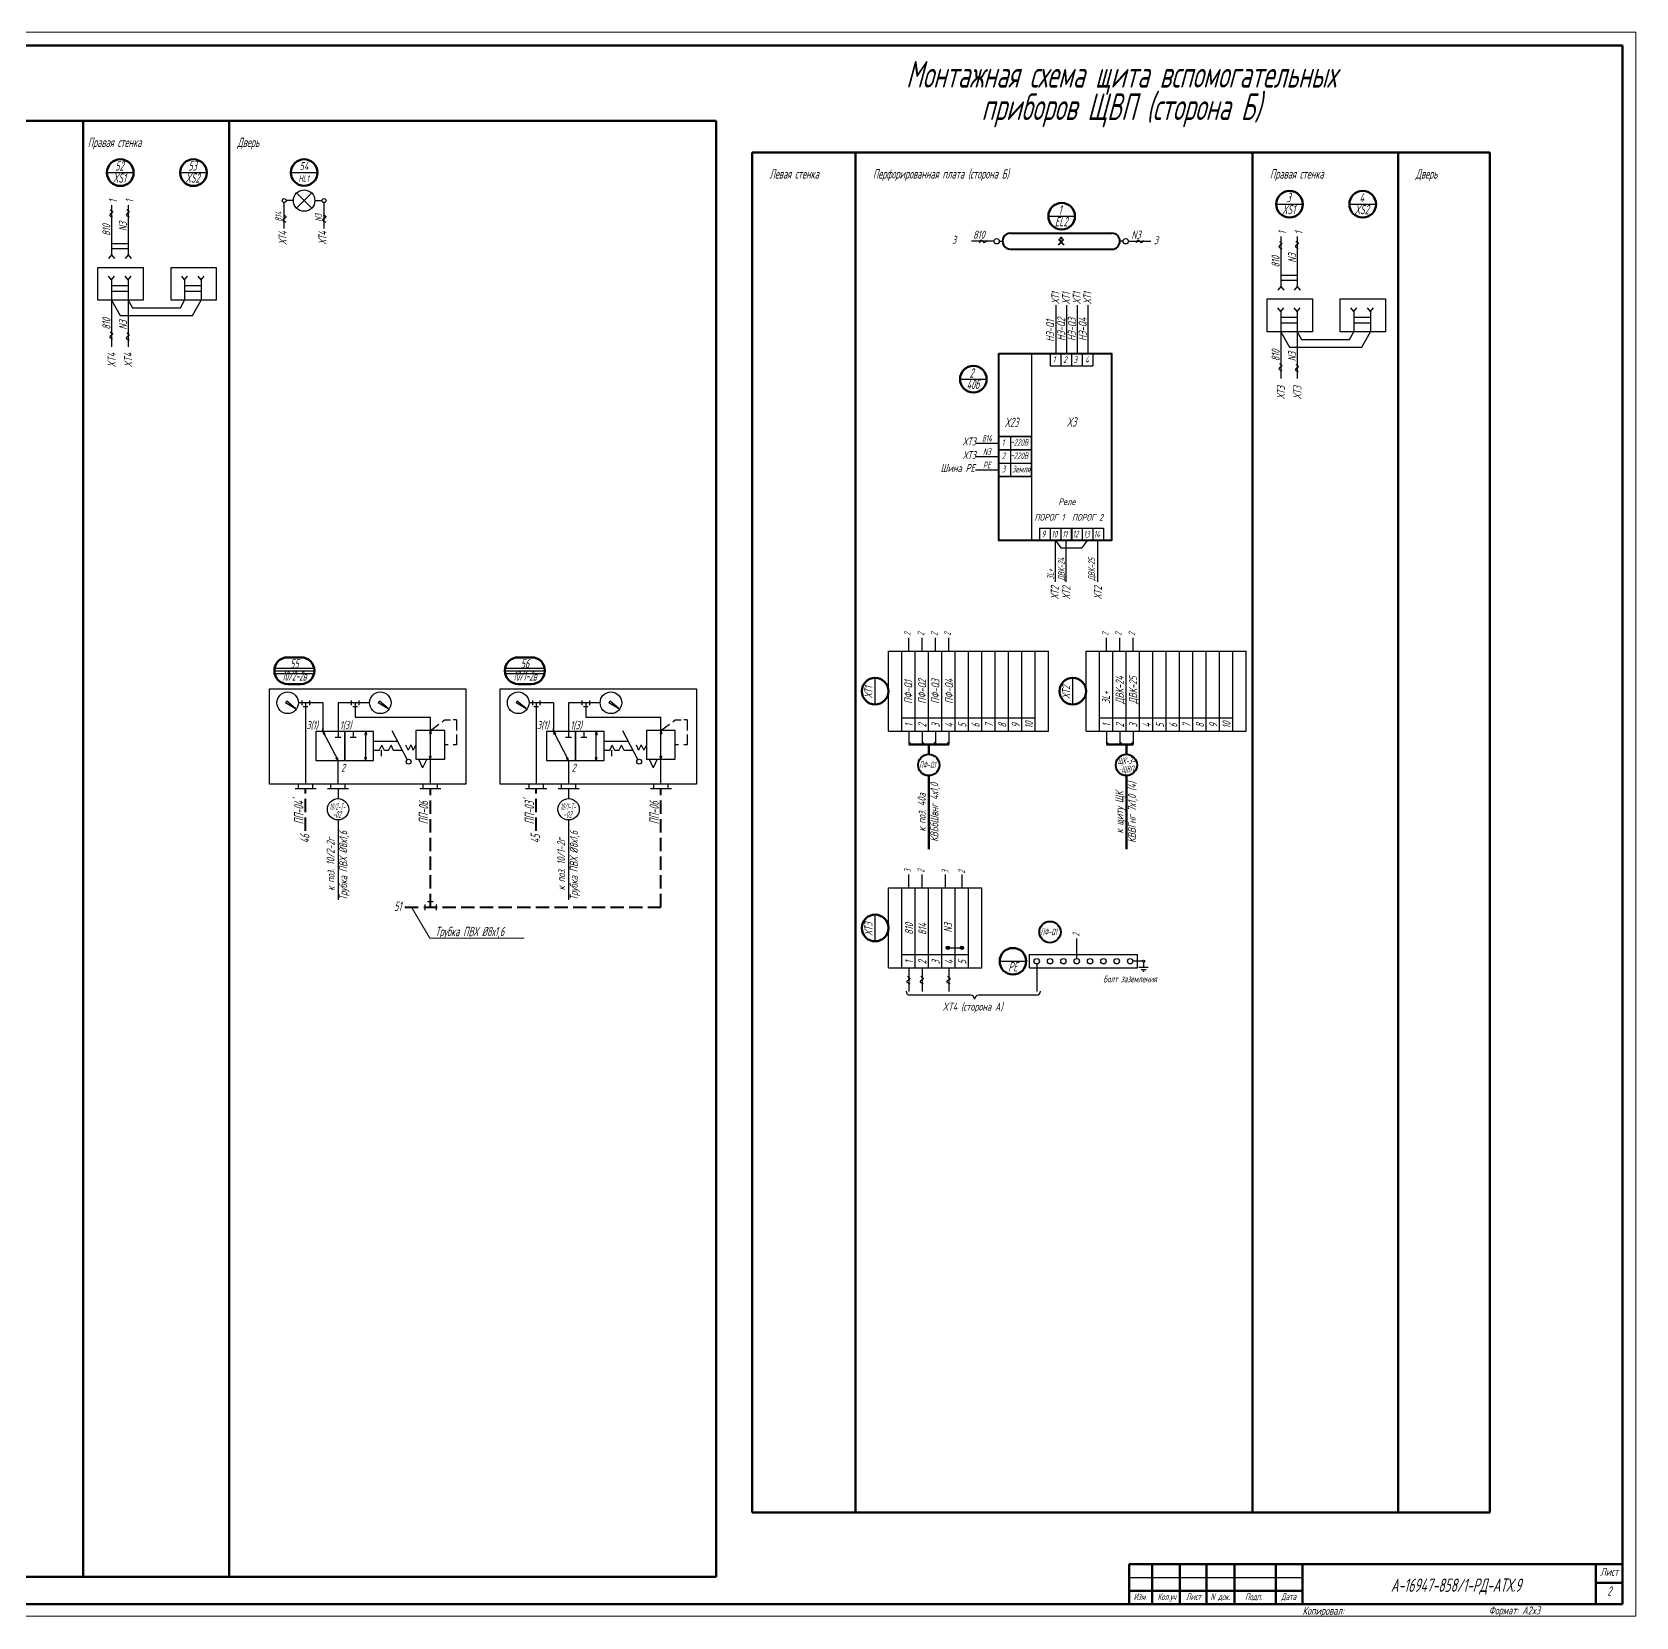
# Model space of a CAD drawing. Header units: millimetres. Extents: x -680 to 9204, y -4430 to 7779.
# Drawn here: x 4033 to 4635, y -1287 to -692 of the extents above; entities that cross this region are included whole.
import ezdxf
from ezdxf.enums import TextEntityAlignment as Align

# ---------------------------------------------------------------- set-up
doc = ezdxf.new("R2010")
doc.units = ezdxf.units.MM
doc.linetypes.add('gost5', pattern=[7, 5, -2, 0])
doc.linetypes.add('JIS_02_4.0', pattern=[5.5, 4, -1.5])
doc.layers.get('Defpoints').update_dxf_attribs({"color": 33})
for name, color, linetype, lineweight in [('text', 41, 'Continuous', 20), ('Выноска', 137, 'Continuous', 20), ('Датчики', 31, 'Continuous', 50), ('Обводка', 6, 'Continuous', 25), ('Текст_КИП', 2, 'Continuous', 25), ('Толст.рамка', 7, 'Continuous', 60), ('Тонк.рамка', 10, 'Continuous', 20), ('Эл.кабель', 2, 'Continuous', 50)]:
    doc.layers.add(name, color=color, linetype=linetype, lineweight=lineweight)
doc.layers.add('ТЕКСТ', color=2, linetype='Continuous')
doc.layers.add('Текст.', color=51, linetype='Continuous')
doc.styles.add('Simplex', font='simplex.shx', dxfattribs={"width": 0.7, "oblique": 15})

# ---------------------------------------------------------------- blocks, each defined once
blk = doc.blocks.new('A$C47DB4C6F')
at = {"layer": 'Defpoints', "ltscale": 0.2}
for p, q in [((-7.5, -4), (7.4, -4)), ((-7.5, -5), (7.5, -5)), ((-7.5, -6), (7.4, -6))]:
    blk.add_line(p, q, dxfattribs=at)
at = {"layer": 'Датчики', "color": 4}
for p, q in [((-2.5, 0), (2.5, 0)), ((-2.5, -10), (2.5, -10))]:
    blk.add_line(p, q, dxfattribs=at)
for centre, start, end in [((-2.5, -5), 90, 270), ((2.5, -5), 270, 90)]:
    blk.add_arc(centre, 5, start, end, dxfattribs=at)
blk = doc.blocks.new('Заземление')
for p, q in [((0, 0), (0, -1.99)), ((1.74, -1.99), (-1.77, -1.99)), ((0.92, -2.81), (-0.95, -2.81)), ((0.24, -3.5), (-0.27, -3.5))]:
    blk.add_line(p, q)

msp = doc.modelspace()

# ---------------------------------------------------------------- hatches: boundary and pattern name
at = {"ltscale": 0.3}
msp.add_hatch(color=256, dxfattribs=at).paths.add_polyline_path([(4418.763, -769.533, 1), (4419.563, -769.533, 1)])
h = msp.add_hatch(color=256)
h.dxf.hatch_style = 1
h.paths.add_polyline_path([(4142.337, -954.576), (4142.559, -955.704), (4142.849, -955.552)])
h.paths.add_polyline_path([(4142.337, -954.576), (4142.849, -955.552), (4143.138, -955.4)])
h = msp.add_hatch(color=256)
h.dxf.hatch_style = 1
h.paths.add_polyline_path([(4158.41, -954.576), (4158.738, -955.678), (4158.41, -955.678)])
h.paths.add_polyline_path([(4158.41, -954.576), (4158.41, -955.678), (4158.083, -955.678)])
h = msp.add_hatch(color=256)
h.dxf.hatch_style = 1
h.paths.add_polyline_path([(4182.323, -963.865), (4182.651, -964.967), (4182.651, -963.865)])
h.paths.add_polyline_path([(4182.651, -963.865), (4182.651, -964.967), (4182.978, -963.865)])
h.paths.add_polyline_path([(4182.323, -955.269), (4182.651, -955.269), (4182.651, -954.167)])
h.paths.add_polyline_path([(4182.651, -954.167), (4182.651, -955.269), (4182.978, -955.269)])
h = msp.add_hatch(color=256)
h.dxf.hatch_style = 1
h.paths.add_polyline_path([(4228.786, -954.576), (4229.008, -955.704), (4229.298, -955.552)])
h.paths.add_polyline_path([(4228.786, -954.576), (4229.298, -955.552), (4229.588, -955.4)])
h = msp.add_hatch(color=256)
h.dxf.hatch_style = 1
h.paths.add_polyline_path([(4244.86, -954.576), (4245.187, -955.678), (4244.86, -955.678)])
h.paths.add_polyline_path([(4244.86, -954.576), (4244.86, -955.678), (4244.532, -955.678)])
h = msp.add_hatch(color=256)
h.dxf.hatch_style = 1
h.paths.add_polyline_path([(4268.773, -963.865), (4269.1, -964.967), (4269.1, -963.865)])
h.paths.add_polyline_path([(4269.1, -963.865), (4269.1, -964.967), (4269.428, -963.865)])
h.paths.add_polyline_path([(4268.773, -955.269), (4269.1, -955.269), (4269.1, -954.167)])
h.paths.add_polyline_path([(4269.1, -954.167), (4269.1, -955.269), (4269.428, -955.269)])
for color, points in [(3, [(4362.035, -958.428), (4363.035, -959.428), (4362.035, -959.428)]), (3, [(4367.035, -958.428), (4368.035, -959.428), (4367.035, -959.428)]), (3, [(4372.035, -958.428), (4371.035, -959.428), (4372.035, -959.428)]), (3, [(4377.035, -958.428), (4376.035, -959.428), (4377.035, -959.428)]), (3, [(4436.14, -958.428), (4437.14, -959.428), (4436.14, -959.428)]), (3, [(4441.14, -958.428), (4442.14, -959.428), (4441.14, -959.428)]), (3, [(4446.14, -958.428), (4445.14, -959.428), (4446.14, -959.428)]), (256, [(4376.669, -1036.262, 1), (4376.669, -1034.996, 1)]), (256, [(4381.972, -1036.262, 1), (4381.972, -1034.996, 1)])]:
    msp.add_hatch(color=color).paths.add_polyline_path(points)
h = msp.add_hatch(color=256)
h.dxf.hatch_style = 1
h.paths.add_polyline_path([(4148.03, -965.376), (4147.808, -964.248), (4147.518, -964.4)])
h.paths.add_polyline_path([(4148.03, -965.376), (4147.518, -964.4), (4147.228, -964.552)])
h = msp.add_hatch(color=256)
h.dxf.hatch_style = 1
h.paths.add_polyline_path([(4158.41, -965.376), (4158.738, -964.274), (4158.41, -964.274)])
h.paths.add_polyline_path([(4158.41, -965.376), (4158.41, -964.274), (4158.083, -964.274)])
h = msp.add_hatch(color=256)
h.dxf.hatch_style = 1
h.paths.add_polyline_path([(4234.479, -965.376), (4234.257, -964.248), (4233.967, -964.4)])
h.paths.add_polyline_path([(4234.479, -965.376), (4233.967, -964.4), (4233.677, -964.552)])
h = msp.add_hatch(color=256)
h.dxf.hatch_style = 1
h.paths.add_polyline_path([(4244.86, -965.376), (4245.187, -964.274), (4244.86, -964.274)])
h.paths.add_polyline_path([(4244.86, -965.376), (4244.86, -964.274), (4244.532, -964.274)])

# ---------------------------------------------------------------- linework, layer by layer
at = {"color": 5, "lineweight": 60}
for p, q in [((3404.575, -725.582), (4289.786, -725.582)), ((4052.54, -725.582), (4052.54, -1271.555)), ((4107.162, -725.582), (4107.162, -1271.555)), ((4289.786, -725.582), (4289.786, -1271.555)), ((4303.275, -737.435), (4579.936, -737.435)), ((4303.275, -1247.406), (4303.275, -737.435)), ((4342.078, -1247.406), (4342.078, -737.435)), ((4490.92, -737.435), (4490.92, -1247.406)), ((4545.542, -737.435), (4545.542, -1247.406)), ((4579.936, -737.435), (4579.936, -1247.406)), ((4579.936, -1247.406), (4303.275, -1247.406)), ((4289.786, -1271.555), (3404.575, -1271.555))]:
    msp.add_line(p, q, dxfattribs=at)
for p, q in [((4061.411, -744.987), (4071.411, -744.987)), ((4088.826, -744.987), (4098.826, -744.987)), ((4063.118, -757.132), (4063.118, -775.784)), ((4069.313, -757.132), (4069.313, -775.784)), ((4499.791, -756.84), (4509.791, -756.84)), ((4527.206, -756.84), (4537.206, -756.84)), ((4501.498, -768.985), (4501.498, -787.637)), ((4507.692, -768.985), (4507.692, -787.637)), ((4063.118, -775.784), (4061.997, -777.195)), ((4063.118, -775.784), (4064.238, -777.195)), ((4069.313, -775.784), (4068.192, -777.195)), ((4069.313, -775.784), (4070.433, -777.195)), ((4063.118, -785.21), (4061.997, -783.799)), ((4063.118, -785.21), (4064.238, -783.799)), ((4063.118, -785.21), (4063.118, -810.287)), ((4069.313, -785.21), (4068.192, -783.799)), ((4069.313, -785.21), (4070.433, -783.799)), ((4069.313, -785.21), (4069.313, -810.287)), ((4090.532, -785.21), (4089.412, -783.799)), ((4090.532, -785.21), (4091.653, -783.799)), ((4090.532, -785.21), (4090.532, -792.814)), ((4096.727, -785.21), (4095.607, -783.799)), ((4096.727, -785.21), (4097.848, -783.799)), ((4096.727, -785.21), (4096.727, -792.814)), ((4501.498, -787.637), (4500.377, -789.048)), ((4501.498, -787.637), (4502.618, -789.048)), ((4507.692, -787.637), (4506.572, -789.048)), ((4507.692, -787.637), (4508.813, -789.048)), ((4417.202, -794.625), (4417.202, -812.82)), ((4421.202, -794.73), (4421.202, -812.82)), ((4425.202, -794.625), (4425.202, -812.82)), ((4429.202, -794.625), (4429.202, -812.82)), ((4501.498, -797.064), (4500.377, -795.653)), ((4501.498, -797.064), (4502.618, -795.653)), ((4501.498, -797.064), (4501.498, -822.141)), ((4507.692, -797.064), (4506.572, -795.653)), ((4507.692, -797.064), (4508.813, -795.653)), ((4507.692, -797.064), (4507.692, -822.141)), ((4528.912, -797.064), (4527.792, -795.653)), ((4528.912, -797.064), (4530.033, -795.653)), ((4528.912, -797.064), (4528.912, -804.667)), ((4535.107, -797.064), (4533.987, -795.653)), ((4535.107, -797.064), (4536.228, -795.653)), ((4535.107, -797.064), (4535.107, -804.667)), ((4408.027, -812.82), (4408.027, -882.932)), ((4415.016, -812.82), (4415.016, -817.47)), ((4415.016, -817.47), (4431.016, -817.47)), ((4419.016, -812.82), (4419.016, -817.47)), ((4423.016, -812.82), (4423.016, -817.47)), ((4427.016, -812.82), (4427.016, -817.47)), ((4427.016, -812.832), (4427.016, -817.47)), ((4431.016, -812.82), (4431.016, -817.47)), ((4387.058, -846.368), (4395.85, -846.368)), ((4387.058, -851.368), (4395.85, -851.368)), ((4387.058, -856.368), (4395.85, -856.368)), ((4410.979, -878.294), (4410.979, -882.932)), ((4410.979, -878.294), (4423.008, -878.294)), ((4414.979, -878.294), (4414.979, -882.932)), ((4417.045, -898.437), (4417.045, -882.932)), ((4417.045, -882.932), (4418.999, -885.683)), ((4419.008, -878.294), (4419.008, -882.932)), ((4421.03, -898.437), (4421.03, -882.932)), ((4423.008, -878.294), (4423.008, -882.932)), ((4423.008, -878.294), (4423.008, -882.932)), ((4423.008, -878.294), (4435.037, -878.294)), ((4428.909, -882.932), (4426.955, -885.691)), ((4427.008, -878.294), (4427.008, -882.932)), ((4431.037, -878.294), (4431.037, -882.932)), ((4432.933, -898.437), (4432.933, -882.932)), ((4435.037, -878.294), (4435.037, -882.932)), ((4435.037, -878.294), (4435.037, -882.932)), ((4418.999, -885.692), (4426.955, -885.691)), ((4128.806, -943.19), (4128.385, -943.694)), ((4128.385, -943.694), (4132.097, -945.939)), ((4132.097, -945.939), (4128.806, -943.19)), ((4135.873, -943.776), (4133.2, -943.776)), ((4142.337, -943.776), (4135.873, -943.776)), ((4135.873, -943.776), (4135.873, -974.332)), ((4142.337, -943.776), (4142.337, -954.576)), ((4148.03, -943.776), (4148.03, -954.576)), ((4159.857, -943.776), (4148.03, -943.776)), ((4154.457, -943.776), (4154.457, -949.159)), ((4163.563, -943.19), (4163.142, -943.694)), ((4163.142, -943.694), (4166.854, -945.939)), ((4166.854, -945.939), (4163.563, -943.19)), ((4215.255, -943.19), (4214.835, -943.694)), ((4214.835, -943.694), (4218.547, -945.939)), ((4218.547, -945.939), (4215.255, -943.19)), ((4222.323, -943.776), (4219.65, -943.776)), ((4228.786, -943.776), (4222.323, -943.776)), ((4222.323, -943.776), (4222.323, -974.332)), ((4228.786, -943.776), (4228.786, -954.576)), ((4234.479, -943.776), (4234.479, -954.576)), ((4246.306, -943.776), (4234.479, -943.776)), ((4240.906, -943.776), (4240.906, -949.159)), ((4250.012, -943.19), (4249.591, -943.694)), ((4249.591, -943.694), (4253.303, -945.939)), ((4253.303, -945.939), (4250.012, -943.19)), ((4154.457, -949.159), (4182.651, -949.159)), ((4182.651, -974.332), (4182.651, -949.159)), ((4240.906, -949.159), (4269.1, -949.159)), ((4269.1, -974.332), (4269.1, -949.159)), ((4142.337, -954.576), (4142.337, -953.451)), ((4142.337, -954.576), (4148.027, -965.377)), ((4142.337, -954.576), (4143.138, -955.4)), ((4142.337, -954.576), (4142.559, -955.704)), ((4143.138, -955.4), (4142.559, -955.704)), ((4148.03, -954.576), (4148.03, -956.826)), ((4153.726, -954.576), (4153.726, -956.826)), ((4158.41, -954.576), (4158.083, -955.678)), ((4158.083, -955.678), (4158.738, -955.678)), ((4158.41, -965.376), (4158.41, -954.576)), ((4158.41, -954.576), (4158.738, -955.678)), ((4174.013, -965.062), (4168.323, -954.26)), ((4182.651, -954.167), (4182.323, -955.269)), ((4182.323, -955.269), (4182.978, -955.269)), ((4182.651, -954.167), (4182.978, -955.269)), ((4228.786, -954.576), (4228.786, -953.451)), ((4228.786, -954.576), (4234.476, -965.377)), ((4228.786, -954.576), (4229.588, -955.4)), ((4228.786, -954.576), (4229.008, -955.704)), ((4229.588, -955.4), (4229.008, -955.704)), ((4234.479, -954.576), (4234.479, -956.826)), ((4240.175, -954.576), (4240.175, -956.826)), ((4244.86, -954.576), (4244.532, -955.678)), ((4244.532, -955.678), (4245.187, -955.678)), ((4244.86, -965.376), (4244.86, -954.576)), ((4244.86, -954.576), (4245.187, -955.678)), ((4260.463, -965.062), (4254.773, -954.26)), ((4269.1, -954.167), (4268.773, -955.269)), ((4268.773, -955.269), (4269.428, -955.269)), ((4269.1, -954.167), (4269.428, -955.269)), ((4149.155, -956.826), (4146.905, -956.826)), ((4154.851, -956.826), (4152.601, -956.826)), ((4170.432, -958.262), (4161.365, -958.262)), ((4163.434, -961.738), (4161.365, -961.738)), ((4163.434, -961.738), (4164.416, -959.696)), ((4164.288, -963.846), (4164.288, -961.596)), ((4165.399, -961.738), (4164.416, -959.696)), ((4166.929, -961.738), (4165.399, -961.738)), ((4166.929, -961.738), (4167.912, -959.696)), ((4168.894, -961.738), (4167.912, -959.696)), ((4172.26, -961.733), (4168.894, -961.738)), ((4173.321, -959.567), (4174.304, -961.608)), ((4175.286, -959.567), (4174.304, -961.608)), ((4175.286, -959.567), (4176.269, -961.608)), ((4177.251, -959.567), (4176.269, -961.608)), ((4235.604, -956.826), (4233.354, -956.826)), ((4241.3, -956.826), (4239.05, -956.826)), ((4256.881, -958.262), (4247.814, -958.262)), ((4249.883, -961.738), (4247.814, -961.738)), ((4249.883, -961.738), (4250.866, -959.696)), ((4250.738, -963.846), (4250.738, -961.596)), ((4251.848, -961.738), (4250.866, -959.696)), ((4253.379, -961.738), (4251.848, -961.738)), ((4253.379, -961.738), (4254.361, -959.696)), ((4255.343, -961.738), (4254.361, -959.696)), ((4258.709, -961.733), (4255.343, -961.738)), ((4259.771, -959.567), (4260.753, -961.608)), ((4261.736, -959.567), (4260.753, -961.608)), ((4261.736, -959.567), (4262.718, -961.608)), ((4263.7, -959.567), (4262.718, -961.608)), ((4147.228, -964.552), (4147.808, -964.248)), ((4148.03, -965.376), (4147.228, -964.552)), ((4148.03, -965.376), (4147.808, -964.248)), ((4148.021, -965.367), (4148.021, -974.332)), ((4158.41, -965.376), (4158.083, -964.274)), ((4158.083, -964.274), (4158.738, -964.274)), ((4158.41, -965.376), (4158.738, -964.274)), ((4178.241, -964.967), (4179.762, -968.134)), ((4181.283, -964.967), (4179.762, -968.134)), ((4182.651, -964.967), (4182.323, -963.865)), ((4182.323, -963.865), (4182.978, -963.865)), ((4182.651, -964.967), (4182.978, -963.865)), ((4233.677, -964.552), (4234.257, -964.248)), ((4234.479, -965.376), (4233.677, -964.552)), ((4234.479, -965.376), (4234.257, -964.248)), ((4234.471, -965.367), (4234.471, -974.332)), ((4244.86, -965.376), (4244.532, -964.274)), ((4244.532, -964.274), (4245.187, -964.274)), ((4244.86, -965.376), (4245.187, -964.274)), ((4264.691, -964.967), (4266.212, -968.134)), ((4267.733, -964.967), (4266.212, -968.134)), ((4269.1, -964.967), (4268.773, -963.865)), ((4268.773, -963.865), (4269.428, -963.865)), ((4269.1, -964.967), (4269.428, -963.865)), ((4180.524, -1019.419), (4180.524, -1021.546)), ((4181.587, -1018.356), (4183.714, -1018.356)), ((4184.778, -1019.419), (4184.778, -1021.546)), ((4376.669, -1035.629), (4381.972, -1035.629)), ((4407.311, -1038.24), (4447.762, -1038.24)), ((4407.311, -1043.24), (4407.311, -1038.24)), ((4447.762, -1043.24), (4447.762, -1038.24)), ((4407.311, -1043.24), (4447.762, -1043.24)), ((4449.697, -1040.7), (4446.016, -1040.7))]:
    msp.add_line(p, q)
at = {"color": 7}
for p, q in [((4130.359, -744.963), (4140.297, -744.963)), ((4124.156, -931.746), (4139.156, -931.746)), ((4210.605, -931.746), (4225.605, -931.746))]:
    msp.add_line(p, q, dxfattribs=at)
at = {"ltscale": 5}
for p, q in [((4127.846, -765.869), (4127.846, -756.2)), ((4131.321, -755.45), (4128.596, -755.45)), ((4132.499, -752.608), (4138.176, -758.292)), ((4132.499, -758.292), (4138.176, -752.608)), ((4139.354, -755.45), (4142.052, -755.45)), ((4142.802, -765.869), (4142.802, -756.2))]:
    msp.add_line(p, q, dxfattribs=at)
at = {"color": 0, "linetype": 'ByBlock'}
for p, q in [((4414.372, -761.332), (4424.31, -761.332)), ((4381.255, -822.447), (4391.193, -822.447))]:
    msp.add_line(p, q, dxfattribs=at)
at = {"lineweight": 40}
for p, q in [((4400.151, -767.68), (4438.179, -767.68)), ((4400.147, -773.68), (4438.179, -773.68)), ((4418.103, -772.04), (4420.224, -769.919)), ((4418.103, -769.919), (4420.224, -772.04)), ((4423.008, -878.294), (4423.008, -882.932))]:
    msp.add_line(p, q, dxfattribs=at)
at = {"lineweight": 30}
for p, q in [((4063.118, -771.53), (4069.313, -771.53)), ((4069.313, -773.53), (4063.118, -773.53)), ((4069.313, -787.464), (4063.118, -787.464)), ((4096.727, -787.464), (4090.532, -787.464)), ((4501.498, -783.384), (4507.692, -783.384)), ((4507.692, -785.384), (4501.498, -785.384)), ((4063.118, -789.464), (4069.313, -789.464)), ((4090.532, -789.464), (4096.727, -789.464)), ((4507.692, -799.317), (4501.498, -799.317)), ((4535.107, -799.317), (4528.912, -799.317)), ((4501.498, -801.317), (4507.692, -801.317)), ((4528.912, -801.317), (4535.107, -801.317)), ((4134.439, -942.878), (4134.439, -944.674)), ((4137.283, -942.878), (4137.283, -944.674)), ((4153.023, -942.878), (4153.023, -944.674)), ((4155.867, -942.878), (4155.867, -944.674)), ((4220.889, -942.878), (4220.889, -944.674)), ((4223.733, -942.878), (4223.733, -944.674)), ((4239.472, -942.878), (4239.472, -944.674)), ((4242.316, -942.878), (4242.316, -944.674)), ((4136.771, -945.353), (4134.975, -945.353)), ((4155.355, -945.353), (4153.559, -945.353)), ((4223.221, -945.353), (4221.425, -945.353)), ((4241.804, -945.353), (4240.008, -945.353))]:
    msp.add_line(p, q, dxfattribs=at)
at = {"lineweight": -3}
for p, q in [((4393.973, -770.712), (4385.504, -770.712)), ((4444.353, -770.712), (4452.823, -770.712))]:
    msp.add_line(p, q, dxfattribs=at)
at = {"linetype": 'Continuous'}
for p, q in [((4395.973, -770.7), (4397.149, -770.7)), ((4442.353, -770.7), (4441.178, -770.7))]:
    msp.add_line(p, q, dxfattribs=at)
at = {"lineweight": 30, "ltscale": 0.5}
for p, q in [((4058.003, -792.814), (4058.003, -780.497)), ((4058.003, -780.497), (4074.978, -780.497)), ((4074.978, -780.497), (4074.978, -792.814)), ((4085.417, -792.814), (4085.417, -780.497)), ((4085.417, -780.497), (4102.392, -780.497)), ((4102.392, -780.497), (4102.392, -792.814)), ((4074.978, -792.814), (4058.003, -792.814)), ((4102.392, -792.814), (4085.417, -792.814)), ((4496.382, -804.667), (4496.382, -792.35)), ((4496.382, -792.35), (4513.358, -792.35)), ((4513.358, -792.35), (4513.358, -804.667)), ((4523.797, -804.667), (4523.797, -792.35)), ((4523.797, -792.35), (4540.772, -792.35)), ((4540.772, -792.35), (4540.772, -804.667)), ((4513.358, -804.667), (4496.382, -804.667)), ((4540.772, -804.667), (4523.797, -804.667))]:
    msp.add_line(p, q, dxfattribs=at)
at = {"color": 107}
for p, q in [((4063.118, -792.814), (4066.359, -798.574)), ((4069.313, -792.814), (4070.933, -795.694)), ((4088.915, -795.694), (4090.532, -792.814)), ((4095.11, -795.694), (4096.727, -792.814)), ((4066.359, -798.574), (4093.493, -798.574)), ((4070.933, -795.694), (4088.915, -795.694)), ((4093.493, -798.574), (4095.11, -795.694)), ((4501.498, -804.667), (4504.739, -810.427)), ((4507.692, -804.667), (4509.313, -807.547)), ((4527.295, -807.547), (4528.912, -804.667)), ((4533.49, -807.547), (4535.107, -804.667)), ((4504.739, -810.427), (4531.873, -810.427)), ((4509.313, -807.547), (4527.295, -807.547)), ((4531.873, -810.427), (4533.49, -807.547))]:
    msp.add_line(p, q, dxfattribs=at)
at = {"lineweight": 25}
for p, q in [((4395.85, -843.868), (4408.027, -843.868)), ((4408.027, -843.868), (4395.85, -843.868)), ((4395.85, -843.868), (4395.85, -848.868)), ((4395.85, -845.04), (4395.85, -850.04)), ((4395.85, -846.368), (4395.85, -851.368)), ((4400.267, -853.868), (4400.267, -843.868)), ((4408.027, -853.868), (4408.027, -843.868)), ((4395.85, -848.868), (4408.027, -848.868)), ((4408.027, -848.868), (4395.85, -848.868)), ((4395.85, -848.868), (4395.85, -858.868)), ((4395.85, -853.868), (4408.027, -853.868)), ((4400.267, -858.868), (4400.267, -853.868)), ((4408.027, -858.868), (4408.027, -853.868)), ((4395.85, -858.868), (4408.027, -858.868)), ((4408.027, -858.868), (4395.85, -858.868))]:
    msp.add_line(p, q, dxfattribs=at)
at = {"color": 2, "ltscale": 0.5}
for p, q in [((4361.899, -919.428), (4361.899, -924.428)), ((4366.899, -919.428), (4366.899, -924.428)), ((4371.899, -919.428), (4371.899, -924.428)), ((4376.899, -919.428), (4376.899, -924.428)), ((4436.005, -919.428), (4436.005, -924.428)), ((4441.005, -919.428), (4441.005, -924.428)), ((4446.005, -919.428), (4446.005, -924.428)), ((4362.035, -954.428), (4362.035, -959.428)), ((4367.035, -954.428), (4367.035, -959.428)), ((4372.035, -954.428), (4372.035, -959.428)), ((4377.035, -954.428), (4377.035, -959.428)), ((4436.14, -954.428), (4436.14, -959.428)), ((4441.14, -954.428), (4441.14, -959.428)), ((4446.14, -954.428), (4446.14, -959.428)), ((4361.899, -1008.24), (4361.899, -1013.24)), ((4366.899, -1008.24), (4366.899, -1013.24)), ((4375.72, -1008.24), (4375.72, -1013.24)), ((4381.899, -1008.24), (4381.899, -1013.24)), ((4425.016, -1039.7), (4425.016, -1032.124)), ((4362.035, -1043.24), (4362.035, -1052.056)), ((4367.035, -1043.24), (4367.035, -1052.056)), ((4377.035, -1043.24), (4377.035, -1052.056)), ((4410.016, -1041.7), (4410.016, -1052.056))]:
    msp.add_line(p, q, dxfattribs=at)
at = {"color": 2}
for p, q in [((4354.399, -954.428), (4354.399, -924.428)), ((4354.399, -924.428), (4414.399, -924.428)), ((4359.399, -954.428), (4359.399, -924.428)), ((4364.399, -954.428), (4364.399, -924.428)), ((4369.399, -954.428), (4369.399, -924.428)), ((4374.399, -954.428), (4374.399, -924.428)), ((4379.399, -954.428), (4379.399, -924.428)), ((4384.399, -954.428), (4384.399, -924.428)), ((4389.399, -954.428), (4389.399, -924.428)), ((4394.399, -954.428), (4394.399, -924.428)), ((4399.399, -954.428), (4399.399, -924.428)), ((4404.399, -954.428), (4404.399, -924.428)), ((4409.399, -954.428), (4409.399, -924.428)), ((4414.399, -954.428), (4414.399, -924.428)), ((4428.505, -954.428), (4428.505, -924.428)), ((4428.505, -924.428), (4488.505, -924.428)), ((4433.505, -954.428), (4433.505, -924.428)), ((4438.505, -954.428), (4438.505, -924.428)), ((4443.505, -954.428), (4443.505, -924.428)), ((4448.505, -954.428), (4448.505, -924.428)), ((4453.505, -954.428), (4453.505, -924.428)), ((4458.505, -954.428), (4458.505, -924.428)), ((4463.505, -954.428), (4463.505, -924.428)), ((4468.505, -954.428), (4468.505, -924.428)), ((4473.505, -954.428), (4473.505, -924.428)), ((4478.505, -954.428), (4478.505, -924.428)), ((4483.505, -954.428), (4483.505, -924.428)), ((4488.505, -954.428), (4488.505, -924.428)), ((4359.399, -949.396), (4409.399, -949.396)), ((4433.505, -949.396), (4483.505, -949.396)), ((4354.399, -954.428), (4414.399, -954.428)), ((4428.505, -954.428), (4488.505, -954.428)), ((4354.399, -1043.24), (4354.399, -1013.24)), ((4354.399, -1013.24), (4389.399, -1013.24)), ((4359.399, -1043.24), (4359.399, -1013.24)), ((4364.399, -1043.24), (4364.399, -1013.24)), ((4369.399, -1043.24), (4369.399, -1013.24)), ((4374.399, -1043.24), (4374.399, -1013.24)), ((4379.399, -1043.24), (4379.399, -1013.24)), ((4384.399, -1043.24), (4384.399, -1013.24)), ((4389.399, -1043.24), (4389.399, -1013.24)), ((4359.399, -1038.208), (4384.399, -1038.208)), ((4354.399, -1043.24), (4389.399, -1043.24))]:
    msp.add_line(p, q, dxfattribs=at)
at = {"linetype": 'JIS_02_4.0'}
for p, q in [((4182.651, -954.167), (4187.971, -950.181)), ((4187.971, -950.181), (4190.202, -950.181)), ((4192.433, -950.181), (4191.192, -950.181)), ((4192.433, -950.181), (4192.433, -959.567)), ((4269.1, -954.167), (4274.421, -950.181)), ((4274.421, -950.181), (4276.652, -950.181)), ((4278.883, -950.181), (4277.641, -950.181)), ((4278.883, -950.181), (4278.883, -959.567)), ((4189.292, -959.567), (4188.051, -959.567)), ((4192.433, -959.567), (4191.192, -959.567)), ((4275.741, -959.567), (4274.5, -959.567)), ((4278.883, -959.567), (4277.641, -959.567))]:
    msp.add_line(p, q, dxfattribs=at)
at = {"color": 3}
for p, q in [((4362.035, -958.428), (4363.035, -959.428)), ((4367.035, -958.428), (4368.035, -959.428)), ((4372.035, -958.428), (4371.035, -959.428)), ((4377.035, -958.428), (4376.035, -959.428)), ((4436.14, -958.428), (4437.14, -959.428)), ((4441.14, -958.428), (4442.14, -959.428)), ((4446.14, -958.428), (4445.14, -959.428))]:
    msp.add_line(p, q, dxfattribs=at)
at = {"color": 6, "lineweight": 30}
for p, q in [((4139.836, -976.029), (4131.911, -976.029)), ((4133.213, -976.025), (4133.213, -974.332)), ((4138.48, -974.332), (4138.48, -976.025)), ((4151.992, -976.029), (4144.067, -976.029)), ((4145.369, -976.025), (4145.369, -974.332)), ((4150.636, -974.332), (4150.636, -976.025)), ((4186.613, -976.029), (4178.688, -976.029)), ((4179.99, -976.025), (4179.99, -974.332)), ((4185.257, -974.332), (4185.257, -976.025)), ((4226.285, -976.029), (4218.36, -976.029)), ((4219.662, -976.025), (4219.662, -974.332)), ((4224.929, -974.332), (4224.929, -976.025)), ((4238.442, -976.029), (4230.517, -976.029)), ((4231.819, -976.025), (4231.819, -974.332)), ((4237.086, -974.332), (4237.086, -976.025)), ((4273.063, -976.029), (4265.138, -976.029)), ((4266.44, -976.025), (4266.44, -974.332)), ((4271.707, -974.332), (4271.707, -976.025))]:
    msp.add_line(p, q, dxfattribs=at)
at = {"color": 3, "linetype": 'gost5', "lineweight": 40}
for p, q in [((4135.873, -991.807), (4135.873, -976.029)), ((4182.651, -1020.483), (4182.651, -976.029)), ((4222.323, -991.807), (4222.323, -976.029)), ((4269.1, -1020.483), (4269.1, -976.029)), ((4173.144, -1020.483), (4269.1, -1020.483))]:
    msp.add_line(p, q, dxfattribs=at)
at = {"color": 4, "lineweight": 30}
for p, q in [((4148.03, -976.029), (4148.03, -979.727)), ((4234.479, -976.029), (4234.479, -979.727)), ((4148.03, -987.727), (4148.03, -1017.661)), ((4234.479, -987.727), (4234.479, -1017.661))]:
    msp.add_line(p, q, dxfattribs=at)
at = {"color": 7, "linetype": 'ByBlock'}
msp.add_line((4396.112, -1040.72), (4406.009, -1040.72), dxfattribs=at)
at = {"lineweight": 60}
for p, q in [((4629.655, -1266.769), (4444.655, -1266.769)), ((4444.655, -1266.769), (4444.655, -1281.769)), ((4453.33, -1266.769), (4453.33, -1281.769)), ((4463.69, -1266.769), (4463.69, -1281.769)), ((4473.639, -1266.769), (4473.639, -1281.769)), ((4484.092, -1266.769), (4484.092, -1281.769)), ((4499.655, -1266.769), (4499.655, -1281.769)), ((4509.655, -1266.769), (4509.655, -1281.769)), ((4619.655, -1266.769), (4619.655, -1281.769)), ((4619.655, -1273.769), (4629.655, -1273.769)), ((4444.655, -1276.769), (4509.655, -1276.769)), ((4629.655, -1281.769), (4444.655, -1281.769))]:
    msp.add_line(p, q, dxfattribs=at)
at = {"lineweight": 40}
msp.add_lwpolyline([(4395.85, -812.82), (4438.027, -812.82), (4438.027, -882.932), (4395.85, -882.932)], close=True, dxfattribs=at)
at = {"lineweight": 30}
for points in [[(4122.369, -938.493), (4196.015, -938.493), (4196.015, -974.332), (4122.369, -974.332)], [(4208.818, -938.493), (4282.465, -938.493), (4282.465, -974.332), (4208.818, -974.332)], [(4150.565, -954.576), (4139.765, -954.576), (4139.765, -965.376), (4150.565, -965.376)], [(4161.365, -954.576), (4150.565, -954.576), (4150.565, -965.376), (4161.365, -965.376)], [(4188.051, -964.967), (4188.051, -954.167), (4177.251, -954.167), (4177.251, -964.967)], [(4237.014, -954.576), (4226.214, -954.576), (4226.214, -965.376), (4237.014, -965.376)], [(4247.814, -954.576), (4237.014, -954.576), (4237.014, -965.376), (4247.814, -965.376)], [(4274.5, -964.967), (4274.5, -954.167), (4263.7, -954.167), (4263.7, -964.967)]]:
    msp.add_lwpolyline(points, close=True, dxfattribs=at)
msp.add_lwpolyline([(4415.016, -1033.75, 0, 1.2, 0), (4415.016, -1037.501, 0, 0, 0), (4415.016, -1039.7, 0, 0, 0)], format="xyseb")
at = {"ltscale": 5}
msp.add_circle((4135.337, -755.45), 4.016, dxfattribs=at)
at = {"linetype": 'Continuous'}
for centre in [(4127.846, -755.45), (4142.802, -755.45)]:
    msp.add_circle(centre, 0.75, dxfattribs=at)
at = {"ltscale": 0.3}
for centre in [(4394.973, -770.7), (4443.353, -770.7)]:
    msp.add_circle(centre, 1, dxfattribs=at)
for centre, radius in [((4419.163, -769.533), 0.4), ((4174.508, -965.873), 0.9), ((4260.957, -965.873), 0.9), ((4376.669, -1035.629), 0.633), ((4381.972, -1035.629), 0.633), ((4410.016, -1040.7), 1), ((4415.016, -1040.7), 1), ((4420.016, -1040.7), 1), ((4425.016, -1040.7), 1), ((4430.016, -1040.7), 1), ((4435.016, -1040.7), 1), ((4440.016, -1040.7), 1), ((4445.016, -1040.7), 1), ((4450.076, -1040.7), 0.379)]:
    msp.add_circle(centre, radius)
at = {"lineweight": 30}
for centre, radius in [((4129.15, -943.776), 4.05), ((4163.907, -943.776), 4.05), ((4215.6, -943.776), 4.05), ((4250.356, -943.776), 4.05), ((4148.03, -983.727), 4), ((4234.479, -983.727), 4)]:
    msp.add_circle(centre, radius, dxfattribs=at)
at = {"lineweight": 40}
for centre, start, end in [((4400.149, -770.68), 89.970342, 269.970342), ((4438.178, -770.68), 270.029658, 90.029658)]:
    msp.add_arc(centre, 3, start, end, dxfattribs=at)
at = {"color": 30, "linetype": 'ByBlock', "lineweight": 30}
for points, end_tangent in [([(4062.603, -758.912), (4063.471, -759.781), (4062.429, -760.861), (4063.471, -761.647)], (0, -1)), ([(4068.798, -758.798), (4069.666, -759.667), (4068.624, -760.747), (4069.666, -761.533)], (0, -1)), ([(4127.552, -760.771), (4128.521, -761.64), (4127.301, -762.72), (4128.5, -763.506)], (0, -1)), ([(4142.508, -760.771), (4143.478, -761.64), (4142.257, -762.72), (4143.457, -763.506)], (0, -1)), ([(4391.157, -770.412), (4390.288, -771.28), (4389.208, -770.238), (4388.422, -771.28)], (-1, 0)), ([(4450.006, -770.412), (4449.138, -771.28), (4448.058, -770.238), (4447.272, -771.28)], (-1, 0)), ([(4500.983, -770.765), (4501.851, -771.634), (4500.809, -772.714), (4501.851, -773.5)], (0, -1)), ([(4507.178, -770.652), (4508.046, -771.52), (4507.004, -772.6), (4508.046, -773.386)], (0, -1)), ([(4062.603, -804.662), (4063.471, -805.531), (4062.429, -806.611), (4063.471, -807.397)], (0, -1)), ([(4068.798, -805.023), (4069.666, -805.891), (4068.624, -806.971), (4069.666, -807.757)], (0, -1)), ([(4500.983, -816.516), (4501.851, -817.384), (4500.809, -818.464), (4501.851, -819.25)], (0, -1)), ([(4507.178, -816.876), (4508.046, -817.745), (4507.004, -818.825), (4508.046, -819.611)], (0, -1)), ([(4361.514, -1046.355), (4362.483, -1047.224), (4361.263, -1048.304), (4362.462, -1049.09)], (0, -1)), ([(4366.514, -1046.355), (4367.483, -1047.224), (4366.263, -1048.304), (4367.462, -1049.09)], (0, -1)), ([(4376.514, -1046.355), (4377.483, -1047.224), (4376.263, -1048.304), (4377.462, -1049.09)], (0, -1))]:
    msp.add_spline(points, degree=3, dxfattribs=dict(at, end_tangent=end_tangent))
at = {"layer": 'Defpoints', "lineweight": -3}
for p, q in [((4349.399, -944.428), (4349.399, -934.428)), ((4423.505, -944.428), (4423.505, -934.428)), ((4349.399, -1033.24), (4349.399, -1023.24))]:
    msp.add_line(p, q, dxfattribs=at)
at = {"layer": 'Выноска', "color": 3}
for p, q in [((4182.41, -1032.043), (4175.609, -1020.483)), ((4217.78, -1032.043), (4182.543, -1032.043))]:
    msp.add_line(p, q, dxfattribs=at)
at = {"layer": 'Датчики'}
for centre, radius in [((4066.411, -744.987), 5), ((4093.826, -744.987), 5), ((4135.337, -744.966), 4.979), ((4419.35, -761.334), 4.979), ((4504.791, -756.84), 5), ((4532.206, -756.84), 5), ((4386.234, -822.45), 4.979), ((4349.399, -939.428), 5), ((4423.505, -939.428), 5), ((4349.399, -1028.24), 5), ((4401.09, -1040.723), 4.979)]:
    msp.add_circle(centre, radius, dxfattribs=at)
at = {"layer": 'Обводка'}
for p, q in [((4385.186, -1053.479), (4362.484, -1053.479)), ((4409.893, -1053.479), (4388.163, -1053.479))]:
    msp.add_line(p, q, dxfattribs=at)
at = {"layer": 'Обводка', "color": 155}
msp.add_line((4444.655, -1271.769), (4509.655, -1271.769), dxfattribs=at)
at = {"layer": 'Обводка'}
for centre, start, end in [((4362.494, -1051.979), 180, 270), ((4409.893, -1051.979), 270, 0), ((4385.175, -1054.979), 0, 90), ((4388.175, -1054.979), 90, 180)]:
    msp.add_arc(centre, 1.5, start, end, dxfattribs=at)
at = {"layer": 'Толст.рамка'}
for p, q in [((3393.155, -697.265), (4629.655, -697.265)), ((4629.655, -697.265), (4629.655, -1281.769)), ((4629.655, -1281.769), (3393.155, -1281.769))]:
    msp.add_line(p, q, dxfattribs=at)
at = {"layer": 'Тонк.рамка'}
for p, q in [((3373.155, -692.265), (4634.655, -692.265)), ((4634.655, -692.265), (4634.655, -1286.265)), ((3373.155, -1286.265), (4634.655, -1286.265))]:
    msp.add_line(p, q, dxfattribs=at)
at = {"layer": 'Эл.кабель', "color": 3}
for p, q in [((4362.035, -959.428), (4377.035, -959.428)), ((4436.14, -959.428), (4446.14, -959.428))]:
    msp.add_line(p, q, dxfattribs=at)
at = {"layer": 'Эл.кабель'}
for p, q in [((4369.535, -963.108), (4369.535, -959.428)), ((4443.64, -963.108), (4443.64, -959.428)), ((4369.535, -971.108), (4369.535, -998.695)), ((4443.64, -971.108), (4443.64, -998.695))]:
    msp.add_line(p, q, dxfattribs=at)
at = {"layer": 'Эл.кабель', "lineweight": 40}
for centre in [(4369.535, -967.108), (4443.64, -967.108), (4415.016, -1029.75)]:
    msp.add_circle(centre, 4, dxfattribs=at)

# ---------------------------------------------------------------- block references
msp.add_blockref('Заземление', (4450.076, -1041.079))
at = {"layer": 'Датчики'}
for p in [(4131.656, -926.746), (4218.105, -926.746)]:
    msp.add_blockref('A$C47DB4C6F', p, dxfattribs=at)

# ---------------------------------------------------------------- texts
at = {"lineweight": -3, "style": 'Simplex', "oblique": 15, "width": 0.6}
for s, p in [('X23', (4397.943, -840.396)), ('X3', (4421.239, -840.245))]:
    msp.add_text(s, height=3.5, dxfattribs=at).set_placement(p)
at = {"color": 2, "lineweight": -3, "style": 'Simplex', "oblique": 15, "width": 0.6}
for s, p in [('814', (4391.303, -845.85)), ('N3', (4391.303, -850.85)), ('PE', (4391.303, -855.85))]:
    msp.add_text(s, height=2.5, dxfattribs=at).set_placement(p, align=Align.CENTER)
at = {"lineweight": 25, "style": 'Simplex', "oblique": 15, "width": 0.6}
for s, p in [('1', (4396.892, -847.416)), ('~220В', (4400.06, -847.416)), ('2', (4396.892, -852.416)), ('~220В', (4400.06, -852.416)), ('3', (4396.892, -857.416)), ('Земля', (4400.72, -857.416))]:
    msp.add_text(s, height=2.5, dxfattribs=at).set_placement(p)
at = {"style": 'Simplex', "oblique": 15}
for s, height, width, p in [('Реле ', 2.5, 0.7, (4418.118, -869.621)), ('ПОРОГ 1  ПОРОГ 2', 2.5, 0.7, (4409.14, -875.483)), ('3(1)', 3, 0.6, (4136.138, -953.674)), ('1(3)', 3, 0.6, (4148.669, -953.704)), ('3(1)', 3, 0.6, (4222.587, -953.674)), ('1(3)', 3, 0.6, (4235.118, -953.704)), ('2', 3, 0.6, (4149.145, -969.643)), ('2', 3, 0.6, (4235.594, -969.643))]:
    msp.add_text(s, height=height, dxfattribs=dict(at, width=width)).set_placement(p)
at = {"color": 2, "linetype": 'Continuous', "style": 'Simplex', "oblique": 15, "width": 0.6}
for s, p in [('3L+', (4416.343, -897.595)), ('ДВК-24', (4420.492, -898.046)), ('ДВК-25', (4431.809, -898.046))]:
    msp.add_text(s, height=2.5, rotation=90, dxfattribs=at).set_placement(p)
at = {"layer": 'text', "color": 2, "style": 'Simplex', "oblique": 15, "width": 0.6}
for s, p in [('к поз. 10/2-2г', (4146.725, -1004.323)), ('Трубка ПВХ %%C8х1,6', (4151.491, -1004.845)), ('к поз. 10/1-2г', (4233.174, -1004.323)), ('Трубка ПВХ %%C8х1,6', (4237.94, -1004.845))]:
    msp.add_text(s, height=3, rotation=90, dxfattribs=at).set_placement(p, align=Align.CENTER)
at = {"layer": 'ТЕКСТ', "style": 'Simplex', "oblique": 15, "width": 0.6}
for s, height, p in [('Правая стенка', 3.5, (4054.199, -735.346)), ('Дверь', 3.5, (4110.292, -735.346)), ('Левая стенка', 3.5, (4309.79, -747.199)), ('Перфорированная плата (сторона Б)', 3.5, (4348.593, -747.199)), ('Правая стенка', 3.5, (4497.435, -747.199)), ('Дверь', 3.5, (4552.057, -747.199)), ('ХТ3', 3, (4382.284, -847.307)), ('ХТ3', 3, (4382.284, -852.423)), ('Шина РЕ', 3, (4373.949, -857.269)), ('Трубка ПВХ %%C8х1,6', 3.5, (4184.508, -1031.312))]:
    msp.add_text(s, height=height, dxfattribs=at).set_placement(p)
at = {"layer": 'ТЕКСТ', "style": 'Simplex', "oblique": 15}
for s, height, width, p in [('XS1', 3.5, 0.6, (4066.043, -748.736)), ('52', 3.5, 0.6, (4066.043, -744.206)), ('XS2', 3.5, 0.6, (4093.458, -748.736)), ('53', 3.5, 0.6, (4093.458, -744.206)), ('54', 3, 0.6, (4135.254, -744.016)), ('HL1', 2.5, 0.6, (4135.153, -748.44)), ('1', 3.5, 0.6, (4418.697, -760.728)), ('XS1', 3.5, 0.6, (4504.423, -760.589)), ('3', 3.5, 0.6, (4504.423, -756.059)), ('XS2', 3.5, 0.6, (4531.838, -760.589)), ('4', 3.5, 0.6, (4531.838, -756.059)), ('EL2', 3.5, 0.6, (4419.166, -765.104)), ('40б', 3.5, 0.6, (4386.05, -826.146)), ('2', 3.5, 0.6, (4385.58, -821.843)), ('10/2-2в', 3.5, 0.45, (4131.605, -935.477)), ('55', 3.5, 0.6, (4131.605, -930.842)), ('10/1-2в', 3.5, 0.45, (4218.055, -935.477)), ('56', 3.5, 0.6, (4218.055, -930.842)), ('РЕ', 3.5, 0.6, (4401.06, -1044.528))]:
    msp.add_text(s, height=height, dxfattribs=dict(at, width=width)).set_placement(p, align=Align.CENTER)
at = {"layer": 'ТЕКСТ', "style": 'Simplex', "oblique": 15, "width": 0.6}
for s, height, p in [('1', 3, (4065.155, -756.302)), ('1', 3, (4071.35, -756.302)), ('N3', 3, (4068.867, -766.938)), ('814', 2.5, (4126.973, -763.379)), ('N3', 2.5, (4141.929, -763.379)), ('810', 3, (4062.672, -768.72)), ('1', 3, (4503.535, -768.156)), ('1', 3, (4509.729, -768.156)), ('N3', 3, (4507.247, -778.791)), ('810', 3, (4501.052, -780.574)), ('810', 3, (4062.672, -803.866)), ('N3', 3, (4068.867, -803.866)), ('810', 3, (4501.052, -815.72)), ('XT4', 3, (4064.666, -818.052)), ('XT4', 3, (4070.86, -818.052)), ('N3', 3, (4507.247, -815.72)), ('ХТ3', 3, (4503.045, -829.905)), ('ХТ3', 3, (4509.24, -829.905)), ('10', 3, (4408.557, -953.444)), ('10', 3, (4482.662, -953.444)), ("ПП-04'", 3.5, (4135.074, -989.366)), ("ПП-03'", 3.5, (4221.523, -989.366)), ('ПП-06', 3.5, (4181.851, -989.366)), ('ПП-06', 3.5, (4268.301, -989.366))]:
    msp.add_text(s, height=height, rotation=90, dxfattribs=at).set_placement(p)
for s, p in [('ХТ4', (4128.755, -769.447)), ('ХТ4', (4143.712, -769.447)), ('ХТ1', (4348.431, -939.818)), ('ХТ2', (4422.536, -939.818)), ('1', (4363.573, -952.252)), ('2', (4368.573, -952.252)), ('3', (4373.573, -952.252)), ('4', (4378.573, -952.252)), ('5', (4383.573, -952.252)), ('6', (4388.573, -952.252)), ('7', (4393.573, -952.252)), ('8', (4398.573, -952.252)), ('9', (4403.573, -952.252)), ('1', (4437.678, -952.252)), ('2', (4442.678, -952.252)), ('3', (4447.678, -952.252)), ('4', (4452.678, -952.252)), ('5', (4457.678, -952.252)), ('6', (4462.678, -952.252)), ('7', (4467.678, -952.252)), ('8', (4472.678, -952.252)), ('9', (4477.678, -952.252)), ('к поз. 40а', (4368.353, -984.902)), ('к щиту ЩК', (4442.458, -984.902)), ('ХТ3', (4348.431, -1028.63)), ('1', (4363.573, -1041.064)), ('2', (4368.573, -1041.064)), ('3', (4373.573, -1041.064)), ('4', (4378.573, -1041.064)), ('5', (4383.573, -1041.064))]:
    msp.add_text(s, height=3, rotation=90, dxfattribs=at).set_placement(p, align=Align.CENTER)
at = {"layer": 'ТЕКСТ', "lineweight": -3, "style": 'Simplex', "oblique": 15, "width": 0.6}
for p in [(4378.231, -771.673), (4453.94, -771.814)]:
    msp.add_text('3', height=3, dxfattribs=at).set_placement(p)
at = {"layer": 'ТЕКСТ', "color": 3, "style": 'Simplex', "oblique": 15, "width": 0.6}
for s, p in [('ХТ1', (4418.512, -794.257)), ('ХТ1', (4422.512, -794.363)), ('ХТ1', (4426.512, -794.257)), ('ХТ1', (4430.512, -794.257)), ('ХТ2', (4422.583, -904.979)), ('ХТ2', (4434.432, -904.979))]:
    msp.add_text(s, height=3, rotation=90, dxfattribs=at).set_placement(p)
at = {"layer": 'ТЕКСТ', "color": 241, "style": 'Simplex', "oblique": 15, "width": 0.6}
msp.add_text('ХТ2', height=3, rotation=90, dxfattribs=at).set_placement((4418.267, -904.979))
at = {"layer": 'ТЕКСТ', "color": 3, "style": 'Simplex', "oblique": 15, "width": 0.6}
for s, p in [('2', (4362.797, -918.032)), ('2', (4367.797, -918.032)), ('2', (4372.797, -918.032)), ('2', (4377.797, -918.032)), ('2', (4436.903, -918.032)), ('2', (4441.903, -918.032)), ('2', (4446.903, -918.032)), ('3', (4362.797, -1006.844)), ('2', (4367.797, -1006.844)), ('3', (4376.916, -1007.165)), ('2', (4383.096, -1007.165)), ('2', (4425.914, -1030.728))]:
    msp.add_text(s, height=2.5, rotation=90, dxfattribs=at).set_placement(p, align=Align.CENTER)
at = {"layer": 'ТЕКСТ', "color": 4, "style": 'Simplex', "oblique": 15, "width": 0.6}
for s, p in [('КВБбШвнг 4х1,0', (4373.102, -984.902)), ('КВВГнг 7х1,0 (4)', (4447.207, -984.902))]:
    msp.add_text(s, height=3, rotation=90, dxfattribs=at).set_placement(p, align=Align.CENTER)
at = {"layer": 'ТЕКСТ', "style": 'Simplex', "oblique": 15, "width": 0.6}
for s, p in [('46', (4137.306, -993.157)), ('45', (4223.756, -993.157))]:
    msp.add_text(s, height=3.5, rotation=90, dxfattribs=at).set_placement(p, align=Align.RIGHT)
msp.add_text('51', height=3.5, dxfattribs=at).set_placement((4171.796, -1021.833), align=Align.RIGHT)
at = {"layer": 'Текст.', "lineweight": 40, "style": 'Simplex', "oblique": 15, "width": 0.6}
for s, p in [('Монтажная схема щита вспомогательных', (4441.605, -713.109)), ('приборов ЩВП (сторона Б)', (4441.605, -725.264))]:
    msp.add_text(s, height=10, dxfattribs=at).set_placement(p, align=Align.CENTER)
at = {"layer": 'Текст_КИП', "lineweight": -3, "style": 'Simplex', "oblique": 15, "width": 0.6}
for s, p in [('810', (4386.14, -769.753)), ('N3', (4445.482, -769.753))]:
    msp.add_text(s, height=3, dxfattribs=at).set_placement(p)
at = {"layer": 'Текст_КИП', "color": 1, "lineweight": -3, "style": 'Simplex', "oblique": 15, "width": 0.6}
for s, p in [('НЭ-Q1', (4416.509, -800.211)), ('НЭ-Q2', (4420.68, -799.44)), ('НЭ-Q3', (4424.663, -799.44)), ('НЭ-Q4', (4428.729, -799.354))]:
    msp.add_text(s, height=3, rotation=90, dxfattribs=at).set_placement(p, align=Align.RIGHT)
at = {"layer": 'Текст_КИП', "style": 'Simplex', "oblique": 15}
for s, height, width, p in [('1', 2.5, 0.6, (4416.494, -816.273)), ('2', 2.5, 0.6, (4420.585, -816.356)), ('3', 2.5, 0.6, (4424.491, -816.356)), ('4', 2.5, 0.6, (4428.805, -816.404)), ('9', 2.5, 0.6, (4412.486, -881.734)), ('10', 2.5, 0.6, (4416.576, -881.817)), ('11', 2.5, 0.6, (4420.482, -881.817)), ('12', 2.5, 0.6, (4424.515, -881.734)), ('13', 2.5, 0.6, (4428.605, -881.817)), ('14', 2.5, 0.6, (4432.512, -881.817)), ('ЩК-3-', 2.5, 0.5, (4443.505, -966.771)), ('-ЩВП', 2.5, 0.5, (4443.498, -969.92)), ('10/2-T-', 2.5, 0.4, (4147.732, -983.966)), ('-02', 2.5, 0.5, (4147.617, -986.872)), ('10/1-T-', 2.5, 0.4, (4234.182, -983.966)), ('-02', 2.5, 0.5, (4234.066, -986.872)), ('Болт заземления', 2.5, 0.6, (4444.962, -1048.602)), ('Лист', 3, 0.6, (4624.678, -1271.197)), ('2', 3.5, 0.6, (4624.678, -1278.668))]:
    msp.add_text(s, height=height, dxfattribs=dict(at, width=width)).set_placement(p, align=Align.CENTER)
at = {"layer": 'Текст_КИП', "lineweight": -3, "style": 'Simplex', "oblique": 15, "width": 0.6}
for s, p in [('ПФ-Q1', (4363.333, -944.201)), ('ПФ-Q2', (4368.501, -944.201)), ('ПФ-Q3', (4373.506, -944.201)), ('ПФ-Q4', (4378.629, -944.201)), ('ДВК-24', (4442.606, -944.201)), ('ДВК-25', (4447.611, -944.201)), ('3L+', (4437.438, -944.201))]:
    msp.add_text(s, height=3, rotation=90, dxfattribs=at).set_placement(p)
at = {"layer": 'Текст_КИП', "style": 'Simplex', "oblique": 15}
for s, height, width, p in [('ПФ-Q1', 2.5, 0.5, (4365.931, -968.308)), ('ПФ-Q1', 2.5, 0.5, (4411.412, -1030.949)), ('А-16947-858/1-РД-АТХ.9', 5, 0.6, (4542.776, -1277.189))]:
    msp.add_text(s, height=height, dxfattribs=dict(at, width=width)).set_placement(p)
at = {"layer": 'Текст_КИП', "lineweight": -3, "style": 'Simplex', "oblique": 15, "width": 0.6}
for s, p in [('810', (4363.618, -1026.407)), ('814', (4368.618, -1026.407)), ('N3', (4378.225, -1026.407))]:
    msp.add_text(s, height=3, rotation=90, dxfattribs=at).set_placement(p, align=Align.RIGHT)
at = {"layer": 'Текст_КИП', "color": 1, "style": 'Simplex', "oblique": 15, "width": 0.6}
msp.add_text('XT4 (сторона А)', height=3, dxfattribs=at).set_placement((4385.966, -1059.241), align=Align.CENTER)
at = {"layer": 'Текст_КИП', "color": 3, "style": 'Simplex', "oblique": 15, "width": 0.6}
for s, p in [('Изм.', (4448.798, -1280.265)), ('Кол.уч', (4458.798, -1280.265)), ('Лист', (4468.798, -1280.265)), ('N док.', (4478.798, -1280.265)), ('Подп.', (4491.298, -1280.265)), ('Дата', (4504.45, -1280.265))]:
    msp.add_text(s, height=2.5, dxfattribs=at).set_placement(p, align=Align.CENTER)
for s, p in [('Копировал:', (4509.655, -1285.781)), ('Формат: А2x3', (4579.516, -1285.654))]:
    msp.add_text(s, height=3, dxfattribs=at).set_placement(p)

doc.saveas('drawing.dxf')
